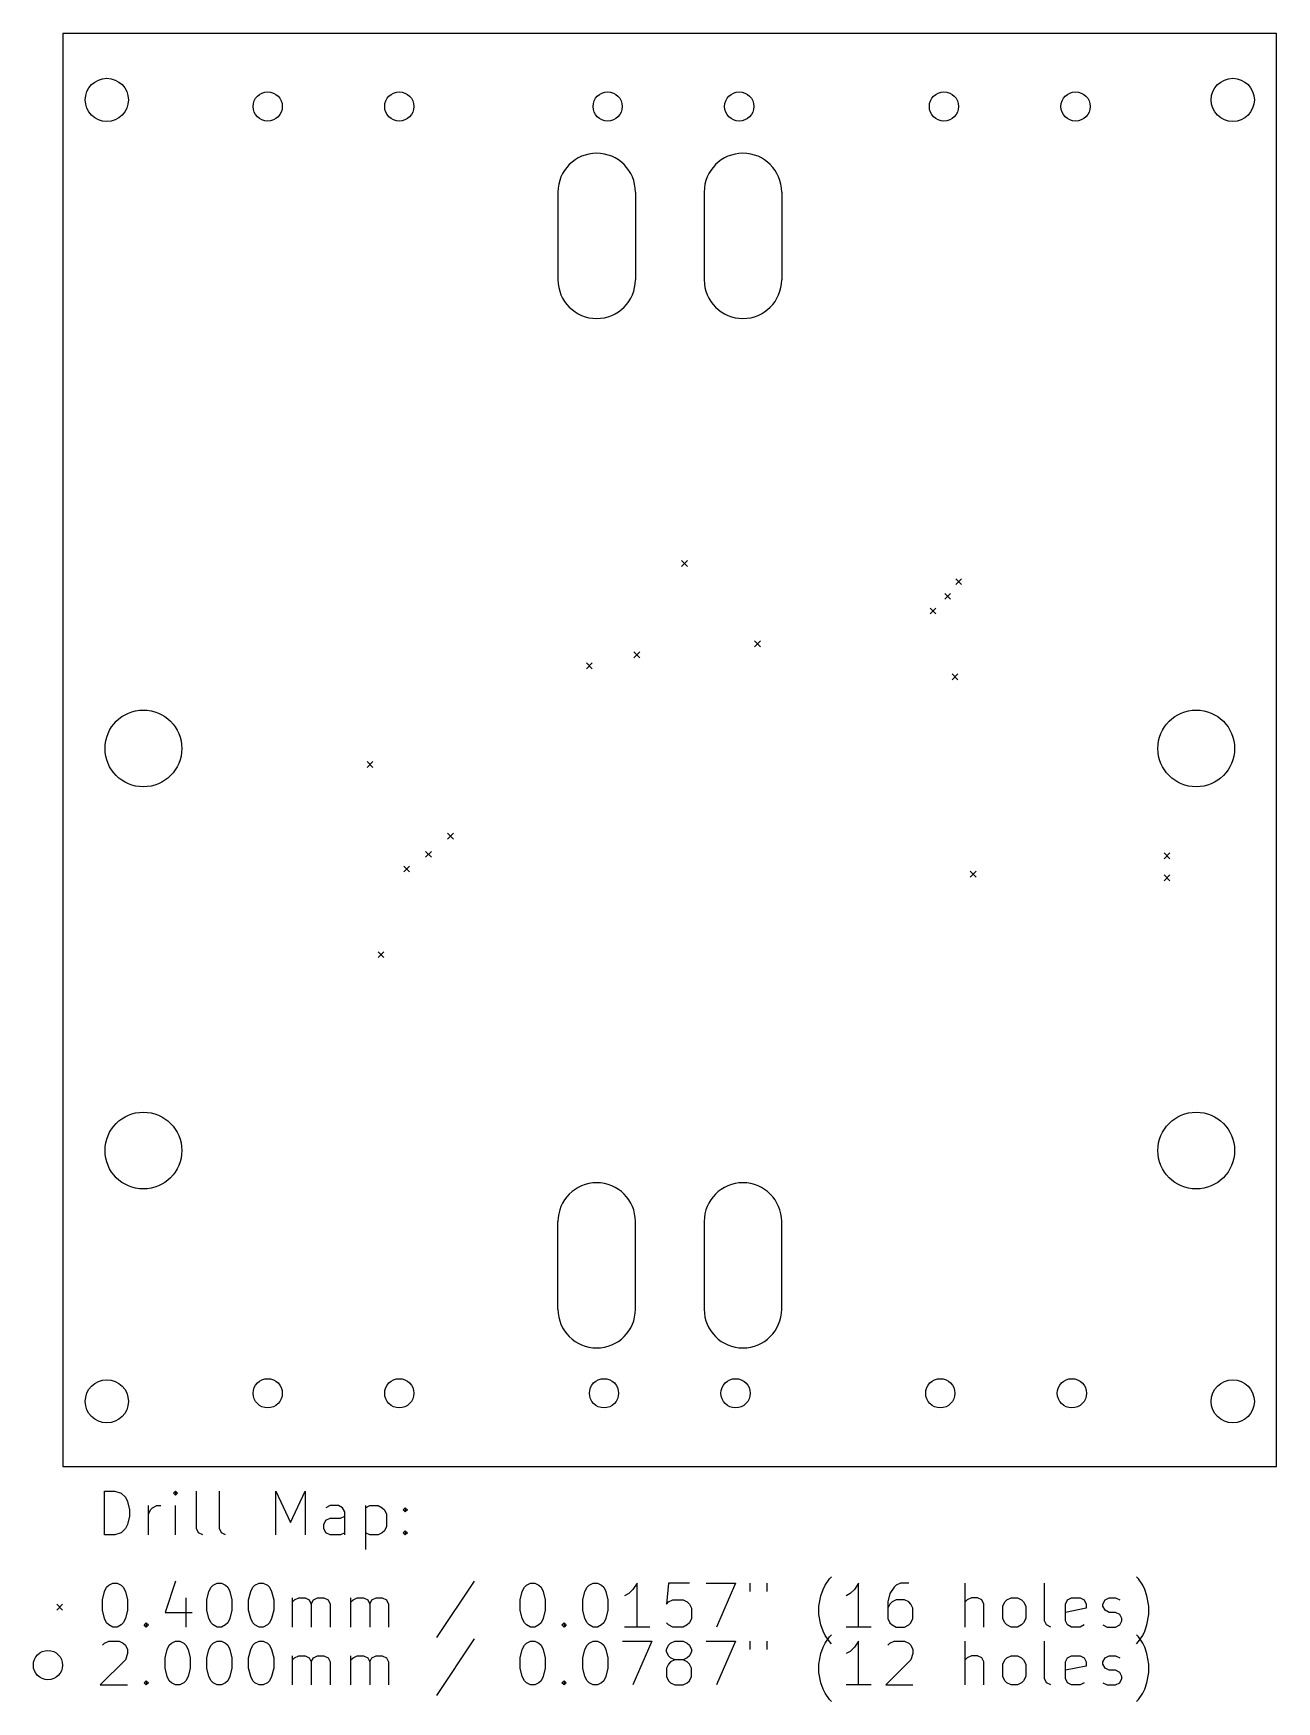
# Model space of a CAD drawing. Extents: x 101 to 186, y -180 to -66.
import ezdxf

# ---------------------------------------------------------------- set-up
doc = ezdxf.new("R2010")
doc.units = 0
doc.layers.add('BLACK', color=7, linetype='CONTINUOUS')

msp = doc.modelspace()

# ---------------------------------------------------------------- linework, layer by layer
at = {"layer": 'BLACK', "linetype": 'CONTINUOUS'}
for p, q in [((186, -65.75), (103, -65.75)), ((103, -65.75), (103, -163.75)), ((186, -163.75), (186, -65.75)), ((136.85, -76.6), (136.85, -82.6)), ((142.15, -76.6), (142.15, -82.6)), ((146.85, -76.6), (146.85, -82.6)), ((152.15, -76.6), (152.15, -82.6)), ((145.3, -101.8), (145.7, -102.2)), ((145.7, -101.8), (145.3, -102.2)), ((164.05, -103.05), (164.45, -103.45)), ((164.45, -103.05), (164.05, -103.45)), ((163.3, -104.05), (163.7, -104.45)), ((163.7, -104.05), (163.3, -104.45)), ((162.3, -105.05), (162.7, -105.45)), ((162.7, -105.05), (162.3, -105.45)), ((142.05, -108.05), (142.45, -108.45)), ((142.45, -108.05), (142.05, -108.45)), ((150.3, -107.3), (150.7, -107.7)), ((150.7, -107.3), (150.3, -107.7)), ((138.8, -108.8), (139.2, -109.2)), ((139.2, -108.8), (138.8, -109.2)), ((163.8, -109.55), (164.2, -109.95)), ((164.2, -109.55), (163.8, -109.95)), ((123.8, -115.55), (124.2, -115.95)), ((124.2, -115.55), (123.8, -115.95)), ((129.3, -120.445), (129.7, -120.845)), ((129.7, -120.445), (129.3, -120.845)), ((127.8, -121.695), (128.2, -122.095)), ((128.2, -121.695), (127.8, -122.095)), ((178.3, -121.8), (178.7, -122.2)), ((178.7, -121.8), (178.3, -122.2)), ((126.3, -122.695), (126.7, -123.095)), ((126.7, -122.695), (126.3, -123.095)), ((165.05, -123.05), (165.45, -123.45)), ((165.45, -123.05), (165.05, -123.45)), ((178.3, -123.3), (178.7, -123.7)), ((178.7, -123.3), (178.3, -123.7)), ((124.55, -128.55), (124.95, -128.95)), ((124.95, -128.55), (124.55, -128.95)), ((136.85, -153), (136.85, -147)), ((142.15, -153), (142.15, -147)), ((146.85, -147), (146.85, -153)), ((152.15, -153), (152.15, -147)), ((103, -163.75), (186, -163.75)), ((105.839, -168.432), (105.839, -165.432)), ((105.839, -165.432), (106.554, -165.432)), ((106.554, -165.432), (106.982, -165.575)), ((106.982, -165.575), (107.268, -165.861)), ((107.268, -165.861), (107.411, -166.146)), ((107.411, -166.146), (107.554, -166.718)), ((108.839, -168.432), (108.839, -166.432)), ((109.125, -166.575), (109.411, -166.432)), ((109.411, -166.432), (109.696, -166.432)), ((110.696, -165.432), (110.554, -165.575)), ((110.554, -165.575), (110.696, -165.718)), ((110.839, -165.575), (110.696, -165.432)), ((110.696, -165.432), (110.696, -165.718)), ((110.696, -165.718), (110.839, -165.575)), ((110.696, -168.432), (110.696, -166.432)), ((112.125, -168.004), (112.125, -165.432)), ((113.696, -168.004), (113.696, -165.432)), ((117.554, -168.432), (117.554, -165.432)), ((117.554, -165.432), (118.554, -167.575)), ((118.554, -167.575), (119.554, -165.432)), ((119.554, -165.432), (119.554, -168.432)), ((121.268, -166.432), (120.982, -166.575)), ((121.839, -166.432), (121.268, -166.432)), ((122.125, -166.575), (121.839, -166.432)), ((123.696, -166.432), (123.696, -169.432)), ((123.696, -166.575), (123.982, -166.432)), ((123.982, -166.432), (124.554, -166.432)), ((124.554, -166.432), (124.839, -166.575)), ((107.554, -167.146), (107.411, -167.718)), ((107.554, -166.718), (107.554, -167.146)), ((108.839, -167.004), (108.982, -166.718)), ((108.982, -166.718), (109.125, -166.575)), ((120.839, -167.718), (120.982, -167.432)), ((120.982, -167.432), (121.268, -167.289)), ((121.268, -167.289), (121.982, -167.289)), ((121.982, -167.289), (122.268, -167.146)), ((122.268, -166.861), (122.125, -166.575)), ((122.268, -168.432), (122.268, -166.861)), ((124.839, -166.575), (124.982, -166.718)), ((124.982, -166.718), (125.125, -167.004)), ((125.125, -167.004), (125.125, -167.861)), ((126.268, -166.718), (126.411, -166.575)), ((126.411, -166.861), (126.268, -166.718)), ((126.411, -166.575), (126.554, -166.718)), ((126.411, -166.575), (126.411, -166.861)), ((126.554, -166.718), (126.411, -166.861)), ((106.554, -168.432), (105.839, -168.432)), ((106.982, -168.289), (106.554, -168.432)), ((107.268, -168.004), (106.982, -168.289)), ((107.411, -167.718), (107.268, -168.004)), ((112.268, -168.289), (112.125, -168.004)), ((112.554, -168.432), (112.268, -168.289)), ((113.839, -168.289), (113.696, -168.004)), ((114.125, -168.432), (113.839, -168.289)), ((120.839, -168.004), (120.839, -167.718)), ((120.982, -168.289), (120.839, -168.004)), ((121.268, -168.432), (120.982, -168.289)), ((121.982, -168.432), (121.268, -168.432)), ((122.268, -168.289), (121.982, -168.432)), ((123.982, -168.432), (123.696, -168.289)), ((124.554, -168.432), (123.982, -168.432)), ((124.839, -168.289), (124.554, -168.432)), ((124.982, -168.146), (124.839, -168.289)), ((125.125, -167.861), (124.982, -168.146)), ((126.268, -168.289), (126.411, -168.146)), ((126.411, -168.432), (126.268, -168.289)), ((126.411, -168.146), (126.554, -168.289)), ((126.411, -168.146), (126.411, -168.432)), ((126.554, -168.289), (126.411, -168.432)), ((105.839, -172.304), (105.982, -172.018)), ((105.982, -172.018), (106.125, -171.875)), ((106.125, -171.875), (106.411, -171.732)), ((106.411, -171.732), (106.696, -171.732)), ((106.696, -171.732), (106.982, -171.875)), ((106.982, -171.875), (107.125, -172.018)), ((107.125, -172.018), (107.268, -172.304)), ((110.696, -171.589), (109.982, -173.732)), ((112.982, -172.304), (113.125, -172.018)), ((113.125, -172.018), (113.268, -171.875)), ((113.268, -171.875), (113.554, -171.732)), ((113.554, -171.732), (113.839, -171.732)), ((113.839, -171.732), (114.125, -171.875)), ((114.125, -171.875), (114.268, -172.018)), ((114.268, -172.018), (114.411, -172.304)), ((115.839, -172.304), (115.982, -172.018)), ((115.982, -172.018), (116.125, -171.875)), ((116.125, -171.875), (116.411, -171.732)), ((116.411, -171.732), (116.696, -171.732)), ((116.696, -171.732), (116.982, -171.875)), ((116.982, -171.875), (117.125, -172.018)), ((117.125, -172.018), (117.268, -172.304)), ((131.125, -171.589), (128.554, -175.446)), ((134.411, -172.304), (134.554, -172.018)), ((134.554, -172.018), (134.696, -171.875)), ((134.696, -171.875), (134.982, -171.732)), ((134.982, -171.732), (135.268, -171.732)), ((135.268, -171.732), (135.554, -171.875)), ((135.554, -171.875), (135.696, -172.018)), ((135.696, -172.018), (135.839, -172.304)), ((138.696, -172.304), (138.839, -172.018)), ((138.839, -172.018), (138.982, -171.875)), ((138.982, -171.875), (139.268, -171.732)), ((139.268, -171.732), (139.554, -171.732)), ((139.554, -171.732), (139.839, -171.875)), ((139.839, -171.875), (139.982, -172.018)), ((139.982, -172.018), (140.125, -172.304)), ((141.982, -172.161), (141.696, -172.446)), ((142.268, -171.732), (141.982, -172.161)), ((142.268, -174.732), (142.268, -171.732)), ((144.411, -171.732), (144.268, -173.161)), ((145.839, -171.732), (144.411, -171.732)), ((146.982, -171.732), (148.982, -171.732)), ((148.982, -171.732), (147.696, -174.732)), ((149.982, -171.732), (149.982, -172.304)), ((151.125, -171.732), (151.125, -172.304)), ((154.839, -172.589), (154.982, -172.161)), ((154.982, -172.161), (155.125, -171.875)), ((155.125, -171.875), (155.411, -171.446)), ((155.411, -171.446), (155.554, -171.304)), ((157.125, -172.161), (156.839, -172.446)), ((157.411, -171.732), (157.125, -172.161)), ((157.411, -174.732), (157.411, -171.732)), ((159.839, -172.018), (159.554, -172.446)), ((159.982, -171.875), (159.839, -172.018)), ((160.268, -171.732), (159.982, -171.875)), ((160.839, -171.732), (160.268, -171.732)), ((164.696, -174.732), (164.696, -171.732)), ((170.125, -174.304), (170.125, -171.732)), ((176.554, -171.446), (176.411, -171.304)), ((176.839, -171.875), (176.554, -171.446)), ((176.982, -172.161), (176.839, -171.875)), ((177.125, -172.589), (176.982, -172.161)), ((102.575, -173.175), (102.975, -173.575)), ((102.975, -173.175), (102.575, -173.575)), ((105.696, -172.875), (105.839, -172.304)), ((105.696, -173.589), (105.696, -172.875)), ((107.268, -172.304), (107.411, -172.875)), ((107.411, -172.875), (107.411, -173.589)), ((111.411, -172.732), (111.411, -174.732)), ((112.839, -172.875), (112.982, -172.304)), ((112.839, -173.589), (112.839, -172.875)), ((114.411, -172.304), (114.554, -172.875)), ((114.554, -172.875), (114.554, -173.589)), ((115.696, -172.875), (115.839, -172.304)), ((115.696, -173.589), (115.696, -172.875)), ((117.268, -172.304), (117.411, -172.875)), ((117.411, -172.875), (117.411, -173.589)), ((118.696, -174.732), (118.696, -172.732)), ((118.696, -173.018), (118.839, -172.875)), ((118.839, -172.875), (119.125, -172.732)), ((119.125, -172.732), (119.554, -172.732)), ((119.554, -172.732), (119.839, -172.875)), ((119.839, -172.875), (119.982, -173.161)), ((119.982, -173.161), (120.125, -172.875)), ((119.982, -173.161), (119.982, -174.732)), ((120.125, -172.875), (120.411, -172.732)), ((120.411, -172.732), (120.839, -172.732)), ((120.839, -172.732), (121.125, -172.875)), ((121.125, -172.875), (121.268, -173.161)), ((121.268, -173.161), (121.268, -174.732)), ((122.696, -174.732), (122.696, -172.732)), ((122.696, -173.018), (122.839, -172.875)), ((122.839, -172.875), (123.125, -172.732)), ((123.125, -172.732), (123.554, -172.732)), ((123.554, -172.732), (123.839, -172.875)), ((123.839, -172.875), (123.982, -173.161)), ((123.982, -173.161), (124.125, -172.875)), ((123.982, -173.161), (123.982, -174.732)), ((124.125, -172.875), (124.411, -172.732)), ((124.411, -172.732), (124.839, -172.732)), ((124.839, -172.732), (125.125, -172.875)), ((125.125, -172.875), (125.268, -173.161)), ((125.268, -173.161), (125.268, -174.732)), ((134.268, -172.875), (134.411, -172.304)), ((134.268, -173.589), (134.268, -172.875)), ((135.839, -172.304), (135.982, -172.875)), ((135.982, -172.875), (135.982, -173.589)), ((138.554, -172.875), (138.696, -172.304)), ((138.554, -173.589), (138.554, -172.875)), ((140.125, -172.304), (140.268, -172.875)), ((140.268, -172.875), (140.268, -173.589)), ((141.696, -172.446), (141.411, -172.589)), ((144.268, -173.161), (144.411, -173.018)), ((144.411, -173.018), (144.696, -172.875)), ((144.696, -172.875), (145.411, -172.875)), ((145.411, -172.875), (145.696, -173.018)), ((145.696, -173.018), (145.839, -173.161)), ((145.839, -173.161), (145.982, -173.446)), ((154.696, -173.304), (154.839, -172.589)), ((154.696, -173.875), (154.696, -173.304)), ((156.839, -172.446), (156.554, -172.589)), ((159.554, -172.446), (159.411, -173.018)), ((159.411, -173.018), (159.411, -174.161)), ((159.554, -173.161), (159.411, -173.446)), ((159.696, -173.018), (159.554, -173.161)), ((159.982, -172.875), (159.696, -173.018)), ((160.554, -172.875), (159.982, -172.875)), ((160.839, -173.018), (160.554, -172.875)), ((160.982, -173.161), (160.839, -173.018)), ((161.125, -173.446), (160.982, -173.161)), ((164.839, -172.875), (164.696, -173.018)), ((165.125, -172.732), (164.839, -172.875)), ((165.554, -172.732), (165.125, -172.732)), ((165.839, -172.875), (165.554, -172.732)), ((165.982, -173.161), (165.839, -172.875)), ((165.982, -174.732), (165.982, -173.161)), ((167.268, -173.304), (167.411, -173.018)), ((167.268, -174.161), (167.268, -173.304)), ((167.411, -173.018), (167.554, -172.875)), ((167.554, -172.875), (167.839, -172.732)), ((167.839, -172.732), (168.268, -172.732)), ((168.268, -172.732), (168.554, -172.875)), ((168.554, -172.875), (168.696, -173.018)), ((168.696, -173.018), (168.839, -173.304)), ((168.839, -173.304), (168.839, -174.161)), ((171.554, -173.161), (171.696, -172.875)), ((171.554, -174.304), (171.554, -173.161)), ((171.696, -172.875), (171.982, -172.732)), ((171.982, -172.732), (172.554, -172.732)), ((172.554, -172.732), (172.839, -172.875)), ((172.839, -172.875), (172.982, -173.161)), ((172.982, -173.161), (172.982, -173.446)), ((174.125, -173.161), (174.268, -172.875)), ((174.125, -173.304), (174.125, -173.161)), ((174.268, -173.589), (174.125, -173.304)), ((174.268, -172.875), (174.554, -172.732)), ((174.554, -172.732), (174.982, -172.732)), ((174.982, -172.732), (175.268, -172.875)), ((177.268, -173.304), (177.125, -172.589)), ((177.268, -173.875), (177.268, -173.304)), ((105.839, -174.161), (105.696, -173.589)), ((105.982, -174.446), (105.839, -174.161)), ((106.125, -174.589), (105.982, -174.446)), ((107.125, -174.446), (106.982, -174.589)), ((107.268, -174.161), (107.125, -174.446)), ((107.411, -173.589), (107.268, -174.161)), ((108.554, -174.589), (108.696, -174.446)), ((108.696, -174.446), (108.839, -174.589)), ((108.696, -174.446), (108.696, -174.732)), ((109.982, -173.732), (111.839, -173.732)), ((112.982, -174.161), (112.839, -173.589)), ((113.125, -174.446), (112.982, -174.161)), ((113.268, -174.589), (113.125, -174.446)), ((114.268, -174.446), (114.125, -174.589)), ((114.411, -174.161), (114.268, -174.446)), ((114.554, -173.589), (114.411, -174.161)), ((115.839, -174.161), (115.696, -173.589)), ((115.982, -174.446), (115.839, -174.161)), ((116.125, -174.589), (115.982, -174.446)), ((117.125, -174.446), (116.982, -174.589)), ((117.268, -174.161), (117.125, -174.446)), ((117.411, -173.589), (117.268, -174.161)), ((134.411, -174.161), (134.268, -173.589)), ((134.554, -174.446), (134.411, -174.161)), ((134.696, -174.589), (134.554, -174.446)), ((135.696, -174.446), (135.554, -174.589)), ((135.839, -174.161), (135.696, -174.446)), ((135.982, -173.589), (135.839, -174.161)), ((137.125, -174.589), (137.268, -174.446)), ((137.268, -174.446), (137.411, -174.589)), ((137.268, -174.446), (137.268, -174.732)), ((138.696, -174.161), (138.554, -173.589)), ((138.839, -174.446), (138.696, -174.161)), ((138.982, -174.589), (138.839, -174.446)), ((139.982, -174.446), (139.839, -174.589)), ((140.125, -174.161), (139.982, -174.446)), ((140.268, -173.589), (140.125, -174.161)), ((144.411, -174.589), (144.268, -174.446)), ((145.839, -174.446), (145.696, -174.589)), ((145.982, -174.161), (145.839, -174.446)), ((145.982, -173.446), (145.982, -174.161)), ((154.839, -174.589), (154.696, -173.875)), ((159.411, -174.161), (159.554, -174.446)), ((159.554, -174.446), (159.696, -174.589)), ((160.839, -174.589), (160.982, -174.446)), ((160.982, -174.446), (161.125, -174.161)), ((161.125, -174.161), (161.125, -173.446)), ((167.411, -174.446), (167.268, -174.161)), ((167.554, -174.589), (167.411, -174.446)), ((168.696, -174.446), (168.554, -174.589)), ((168.839, -174.161), (168.696, -174.446)), ((170.268, -174.589), (170.125, -174.304)), ((172.982, -173.446), (171.554, -173.732)), ((171.696, -174.589), (171.554, -174.304)), ((174.554, -173.732), (174.268, -173.589)), ((174.982, -173.732), (174.554, -173.732)), ((175.268, -173.875), (174.982, -173.732)), ((175.411, -174.161), (175.268, -173.875)), ((175.268, -174.589), (175.411, -174.304)), ((175.411, -174.304), (175.411, -174.161)), ((177.125, -174.589), (177.268, -173.875)), ((106.411, -174.732), (106.125, -174.589)), ((106.696, -174.732), (106.411, -174.732)), ((106.982, -174.589), (106.696, -174.732)), ((108.696, -174.732), (108.554, -174.589)), ((108.839, -174.589), (108.696, -174.732)), ((113.554, -174.732), (113.268, -174.589)), ((113.839, -174.732), (113.554, -174.732)), ((114.125, -174.589), (113.839, -174.732)), ((116.411, -174.732), (116.125, -174.589)), ((116.696, -174.732), (116.411, -174.732)), ((116.982, -174.589), (116.696, -174.732)), ((131.125, -175.549), (128.554, -179.406)), ((134.982, -174.732), (134.696, -174.589)), ((135.268, -174.732), (134.982, -174.732)), ((135.554, -174.589), (135.268, -174.732)), ((137.268, -174.732), (137.125, -174.589)), ((137.411, -174.589), (137.268, -174.732)), ((139.268, -174.732), (138.982, -174.589)), ((139.554, -174.732), (139.268, -174.732)), ((139.839, -174.589), (139.554, -174.732)), ((143.125, -174.732), (141.411, -174.732)), ((144.696, -174.732), (144.411, -174.589)), ((145.411, -174.732), (144.696, -174.732)), ((145.696, -174.589), (145.411, -174.732)), ((154.982, -175.018), (154.839, -174.589)), ((155.125, -175.304), (154.982, -175.018)), ((155.411, -175.732), (155.125, -175.304)), ((155.125, -175.835), (155.411, -175.406)), ((155.411, -175.406), (155.554, -175.264)), ((158.268, -174.732), (156.554, -174.732)), ((159.696, -174.589), (159.982, -174.732)), ((159.982, -174.732), (160.554, -174.732)), ((160.554, -174.732), (160.839, -174.589)), ((167.839, -174.732), (167.554, -174.589)), ((168.268, -174.732), (167.839, -174.732)), ((168.554, -174.589), (168.268, -174.732)), ((170.554, -174.732), (170.268, -174.589)), ((171.982, -174.732), (171.696, -174.589)), ((172.554, -174.732), (171.982, -174.732)), ((172.839, -174.589), (172.554, -174.732)), ((174.125, -174.589), (174.411, -174.732)), ((174.411, -174.732), (174.982, -174.732)), ((174.982, -174.732), (175.268, -174.589)), ((176.554, -175.406), (176.411, -175.264)), ((176.554, -175.732), (176.839, -175.304)), ((176.839, -175.835), (176.554, -175.406)), ((176.839, -175.304), (176.982, -175.018)), ((176.982, -175.018), (177.125, -174.589)), ((105.696, -175.978), (105.839, -175.835)), ((105.839, -175.835), (106.125, -175.692)), ((106.125, -175.692), (106.839, -175.692)), ((106.839, -175.692), (107.125, -175.835)), ((107.125, -175.835), (107.268, -175.978)), ((107.268, -175.978), (107.411, -176.264)), ((107.411, -176.549), (107.268, -176.978)), ((107.411, -176.264), (107.411, -176.549)), ((109.982, -176.835), (110.125, -176.264)), ((110.125, -176.264), (110.268, -175.978)), ((110.268, -175.978), (110.411, -175.835)), ((110.411, -175.835), (110.696, -175.692)), ((110.696, -175.692), (110.982, -175.692)), ((110.982, -175.692), (111.268, -175.835)), ((111.268, -175.835), (111.411, -175.978)), ((111.411, -175.978), (111.554, -176.264)), ((111.554, -176.264), (111.696, -176.835)), ((112.839, -176.835), (112.982, -176.264)), ((112.982, -176.264), (113.125, -175.978)), ((113.125, -175.978), (113.268, -175.835)), ((113.268, -175.835), (113.554, -175.692)), ((113.554, -175.692), (113.839, -175.692)), ((113.839, -175.692), (114.125, -175.835)), ((114.125, -175.835), (114.268, -175.978)), ((114.268, -175.978), (114.411, -176.264)), ((114.411, -176.264), (114.554, -176.835)), ((115.696, -176.835), (115.839, -176.264)), ((115.839, -176.264), (115.982, -175.978)), ((115.982, -175.978), (116.125, -175.835)), ((116.125, -175.835), (116.411, -175.692)), ((116.411, -175.692), (116.696, -175.692)), ((116.696, -175.692), (116.982, -175.835)), ((116.982, -175.835), (117.125, -175.978)), ((117.125, -175.978), (117.268, -176.264)), ((117.268, -176.264), (117.411, -176.835)), ((118.696, -178.692), (118.696, -176.692)), ((118.839, -176.835), (119.125, -176.692)), ((119.125, -176.692), (119.554, -176.692)), ((119.554, -176.692), (119.839, -176.835)), ((120.125, -176.835), (120.411, -176.692)), ((120.411, -176.692), (120.839, -176.692)), ((120.839, -176.692), (121.125, -176.835)), ((122.696, -178.692), (122.696, -176.692)), ((122.839, -176.835), (123.125, -176.692)), ((123.125, -176.692), (123.554, -176.692)), ((123.554, -176.692), (123.839, -176.835)), ((124.125, -176.835), (124.411, -176.692)), ((124.411, -176.692), (124.839, -176.692)), ((124.839, -176.692), (125.125, -176.835)), ((134.268, -176.835), (134.411, -176.264)), ((134.411, -176.264), (134.554, -175.978)), ((134.554, -175.978), (134.696, -175.835)), ((134.696, -175.835), (134.982, -175.692)), ((134.982, -175.692), (135.268, -175.692)), ((135.268, -175.692), (135.554, -175.835)), ((135.554, -175.835), (135.696, -175.978)), ((135.696, -175.978), (135.839, -176.264)), ((135.839, -176.264), (135.982, -176.835)), ((138.554, -176.835), (138.696, -176.264)), ((138.696, -176.264), (138.839, -175.978)), ((138.839, -175.978), (138.982, -175.835)), ((138.982, -175.835), (139.268, -175.692)), ((139.268, -175.692), (139.554, -175.692)), ((139.554, -175.692), (139.839, -175.835)), ((139.839, -175.835), (139.982, -175.978)), ((139.982, -175.978), (140.125, -176.264)), ((140.125, -176.264), (140.268, -176.835)), ((141.268, -175.692), (143.268, -175.692)), ((143.268, -175.692), (141.982, -178.692)), ((144.268, -176.264), (144.411, -175.978)), ((144.268, -176.406), (144.268, -176.264)), ((144.411, -176.692), (144.268, -176.406)), ((144.411, -175.978), (144.554, -175.835)), ((144.554, -176.835), (144.411, -176.692)), ((144.554, -175.835), (144.839, -175.692)), ((144.839, -175.692), (145.411, -175.692)), ((145.411, -175.692), (145.696, -175.835)), ((145.696, -175.835), (145.839, -175.978)), ((145.839, -176.692), (145.696, -176.835)), ((145.839, -175.978), (145.982, -176.264)), ((145.982, -176.406), (145.839, -176.692)), ((145.982, -176.264), (145.982, -176.406)), ((146.982, -175.692), (148.982, -175.692)), ((148.982, -175.692), (147.696, -178.692)), ((149.982, -175.692), (149.982, -176.264)), ((151.125, -175.692), (151.125, -176.264)), ((154.696, -177.264), (154.839, -176.549)), ((154.839, -176.549), (154.982, -176.121)), ((154.982, -176.121), (155.125, -175.835)), ((155.554, -175.875), (155.411, -175.732)), ((156.839, -176.406), (156.554, -176.549)), ((157.125, -176.121), (156.839, -176.406)), ((157.411, -175.692), (157.125, -176.121)), ((157.411, -178.692), (157.411, -175.692)), ((159.411, -175.978), (159.554, -175.835)), ((159.554, -175.835), (159.839, -175.692)), ((159.839, -175.692), (160.554, -175.692)), ((160.554, -175.692), (160.839, -175.835)), ((160.839, -175.835), (160.982, -175.978)), ((160.982, -175.978), (161.125, -176.264)), ((161.125, -176.549), (160.982, -176.978)), ((161.125, -176.264), (161.125, -176.549)), ((164.696, -178.692), (164.696, -175.692)), ((165.125, -176.692), (164.839, -176.835)), ((165.554, -176.692), (165.125, -176.692)), ((165.839, -176.835), (165.554, -176.692)), ((167.554, -176.835), (167.839, -176.692)), ((167.839, -176.692), (168.268, -176.692)), ((168.268, -176.692), (168.554, -176.835)), ((170.125, -178.264), (170.125, -175.692)), ((171.696, -176.835), (171.982, -176.692)), ((171.982, -176.692), (172.554, -176.692)), ((172.554, -176.692), (172.839, -176.835)), ((174.268, -176.835), (174.554, -176.692)), ((174.554, -176.692), (174.982, -176.692)), ((174.982, -176.692), (175.268, -176.835)), ((176.411, -175.875), (176.554, -175.732)), ((176.982, -176.121), (176.839, -175.835)), ((177.125, -176.549), (176.982, -176.121)), ((177.268, -177.264), (177.125, -176.549)), ((107.268, -176.978), (105.554, -178.692)), ((109.982, -177.549), (109.982, -176.835)), ((110.125, -178.121), (109.982, -177.549)), ((111.696, -177.549), (111.554, -178.121)), ((111.696, -176.835), (111.696, -177.549)), ((112.839, -177.549), (112.839, -176.835)), ((112.982, -178.121), (112.839, -177.549)), ((114.554, -177.549), (114.411, -178.121)), ((114.554, -176.835), (114.554, -177.549)), ((115.696, -177.549), (115.696, -176.835)), ((115.839, -178.121), (115.696, -177.549)), ((117.411, -177.549), (117.268, -178.121)), ((117.411, -176.835), (117.411, -177.549)), ((118.696, -176.978), (118.839, -176.835)), ((119.839, -176.835), (119.982, -177.121)), ((119.982, -177.121), (120.125, -176.835)), ((119.982, -177.121), (119.982, -178.692)), ((121.125, -176.835), (121.268, -177.121)), ((121.268, -177.121), (121.268, -178.692)), ((122.696, -176.978), (122.839, -176.835)), ((123.839, -176.835), (123.982, -177.121)), ((123.982, -177.121), (124.125, -176.835)), ((123.982, -177.121), (123.982, -178.692)), ((125.125, -176.835), (125.268, -177.121)), ((125.268, -177.121), (125.268, -178.692)), ((134.268, -177.549), (134.268, -176.835)), ((134.411, -178.121), (134.268, -177.549)), ((135.982, -177.549), (135.839, -178.121)), ((135.982, -176.835), (135.982, -177.549)), ((138.554, -177.549), (138.554, -176.835)), ((138.696, -178.121), (138.554, -177.549)), ((140.268, -177.549), (140.125, -178.121)), ((140.268, -176.835), (140.268, -177.549)), ((144.411, -177.264), (144.268, -177.549)), ((144.268, -177.549), (144.268, -178.121)), ((144.554, -177.121), (144.411, -177.264)), ((144.839, -176.978), (144.554, -176.835)), ((144.839, -176.978), (144.554, -177.121)), ((145.411, -176.978), (144.839, -176.978)), ((145.696, -176.835), (145.411, -176.978)), ((145.696, -177.121), (145.411, -176.978)), ((145.839, -177.264), (145.696, -177.121)), ((145.982, -177.549), (145.839, -177.264)), ((145.982, -178.121), (145.982, -177.549)), ((154.696, -177.835), (154.696, -177.264)), ((154.839, -178.549), (154.696, -177.835)), ((160.982, -176.978), (159.268, -178.692)), ((164.839, -176.835), (164.696, -176.978)), ((165.982, -177.121), (165.839, -176.835)), ((165.982, -178.692), (165.982, -177.121)), ((167.268, -177.264), (167.411, -176.978)), ((167.268, -178.121), (167.268, -177.264)), ((167.411, -176.978), (167.554, -176.835)), ((168.554, -176.835), (168.696, -176.978)), ((168.696, -176.978), (168.839, -177.264)), ((168.839, -177.264), (168.839, -178.121)), ((171.554, -177.121), (171.696, -176.835)), ((171.554, -178.264), (171.554, -177.121)), ((172.982, -177.406), (171.554, -177.692)), ((172.839, -176.835), (172.982, -177.121)), ((172.982, -177.121), (172.982, -177.406)), ((174.125, -177.121), (174.268, -176.835)), ((174.125, -177.264), (174.125, -177.121)), ((174.268, -177.549), (174.125, -177.264)), ((174.554, -177.692), (174.268, -177.549)), ((174.982, -177.692), (174.554, -177.692)), ((175.268, -177.835), (174.982, -177.692)), ((175.411, -178.121), (175.268, -177.835)), ((177.125, -178.549), (177.268, -177.835)), ((177.268, -177.835), (177.268, -177.264)), ((105.554, -178.692), (107.411, -178.692)), ((108.554, -178.549), (108.696, -178.406)), ((108.696, -178.692), (108.554, -178.549)), ((108.696, -178.406), (108.839, -178.549)), ((108.696, -178.406), (108.696, -178.692)), ((108.839, -178.549), (108.696, -178.692)), ((110.268, -178.406), (110.125, -178.121)), ((110.411, -178.549), (110.268, -178.406)), ((110.696, -178.692), (110.411, -178.549)), ((110.982, -178.692), (110.696, -178.692)), ((111.268, -178.549), (110.982, -178.692)), ((111.411, -178.406), (111.268, -178.549)), ((111.554, -178.121), (111.411, -178.406)), ((113.125, -178.406), (112.982, -178.121)), ((113.268, -178.549), (113.125, -178.406)), ((113.554, -178.692), (113.268, -178.549)), ((113.839, -178.692), (113.554, -178.692)), ((114.125, -178.549), (113.839, -178.692)), ((114.268, -178.406), (114.125, -178.549)), ((114.411, -178.121), (114.268, -178.406)), ((115.982, -178.406), (115.839, -178.121)), ((116.125, -178.549), (115.982, -178.406)), ((116.411, -178.692), (116.125, -178.549)), ((116.696, -178.692), (116.411, -178.692)), ((116.982, -178.549), (116.696, -178.692)), ((117.125, -178.406), (116.982, -178.549)), ((117.268, -178.121), (117.125, -178.406)), ((134.554, -178.406), (134.411, -178.121)), ((134.696, -178.549), (134.554, -178.406)), ((134.982, -178.692), (134.696, -178.549)), ((135.268, -178.692), (134.982, -178.692)), ((135.554, -178.549), (135.268, -178.692)), ((135.696, -178.406), (135.554, -178.549)), ((135.839, -178.121), (135.696, -178.406)), ((137.125, -178.549), (137.268, -178.406)), ((137.268, -178.692), (137.125, -178.549)), ((137.268, -178.406), (137.411, -178.549)), ((137.268, -178.406), (137.268, -178.692)), ((137.411, -178.549), (137.268, -178.692)), ((138.839, -178.406), (138.696, -178.121)), ((138.982, -178.549), (138.839, -178.406)), ((139.268, -178.692), (138.982, -178.549)), ((139.554, -178.692), (139.268, -178.692)), ((139.839, -178.549), (139.554, -178.692)), ((139.982, -178.406), (139.839, -178.549)), ((140.125, -178.121), (139.982, -178.406)), ((144.268, -178.121), (144.411, -178.406)), ((144.411, -178.406), (144.554, -178.549)), ((144.554, -178.549), (144.839, -178.692)), ((144.839, -178.692), (145.411, -178.692)), ((145.411, -178.692), (145.696, -178.549)), ((145.696, -178.549), (145.839, -178.406)), ((145.839, -178.406), (145.982, -178.121)), ((154.982, -178.978), (154.839, -178.549)), ((155.125, -179.264), (154.982, -178.978)), ((158.268, -178.692), (156.554, -178.692)), ((159.268, -178.692), (161.125, -178.692)), ((167.411, -178.406), (167.268, -178.121)), ((167.554, -178.549), (167.411, -178.406)), ((167.839, -178.692), (167.554, -178.549)), ((168.268, -178.692), (167.839, -178.692)), ((168.554, -178.549), (168.268, -178.692)), ((168.696, -178.406), (168.554, -178.549)), ((168.839, -178.121), (168.696, -178.406)), ((170.268, -178.549), (170.125, -178.264)), ((170.554, -178.692), (170.268, -178.549)), ((171.696, -178.549), (171.554, -178.264)), ((171.982, -178.692), (171.696, -178.549)), ((172.554, -178.692), (171.982, -178.692)), ((172.839, -178.549), (172.554, -178.692)), ((174.125, -178.549), (174.411, -178.692)), ((174.411, -178.692), (174.982, -178.692)), ((174.982, -178.692), (175.268, -178.549)), ((175.268, -178.549), (175.411, -178.264)), ((175.411, -178.264), (175.411, -178.121)), ((176.839, -179.264), (176.982, -178.978)), ((176.982, -178.978), (177.125, -178.549)), ((155.411, -179.692), (155.125, -179.264)), ((155.554, -179.835), (155.411, -179.692)), ((176.411, -179.835), (176.554, -179.692)), ((176.554, -179.692), (176.839, -179.264))]:
    msp.add_line(p, q, dxfattribs=at)
at = {"layer": 'BLACK'}
for centre, radius in [((106, -70.3), 1.475), ((183, -70.3), 1.475), ((117, -70.75), 1), ((126, -70.75), 1), ((140.25, -70.75), 1), ((149.25, -70.75), 1), ((163.25, -70.75), 1), ((172.25, -70.75), 1), ((108.5, -114.65), 2.625), ((180.5, -114.65), 2.625), ((108.5, -142.15), 2.625), ((180.5, -142.15), 2.625), ((106, -159.3), 1.475), ((117, -158.75), 1), ((126, -158.75), 1), ((140, -158.75), 1), ((149, -158.75), 1), ((163, -158.75), 1), ((172, -158.75), 1), ((183, -159.3), 1.475), ((101.975, -177.335), 1)]:
    msp.add_circle(centre, radius, dxfattribs=at)
for centre, start, end in [((139.5, -76.6), 0, 180), ((149.5, -76.6), 0, 180), ((139.5, -82.6), 180, 360), ((149.5, -82.6), 180, 360), ((139.5, -147), 0, 180), ((149.5, -147), 0, 180), ((139.5, -153), 180, 360), ((149.5, -153), 180, 360)]:
    msp.add_arc(centre, 2.65, start, end, dxfattribs=at)

doc.saveas('drawing.dxf')
